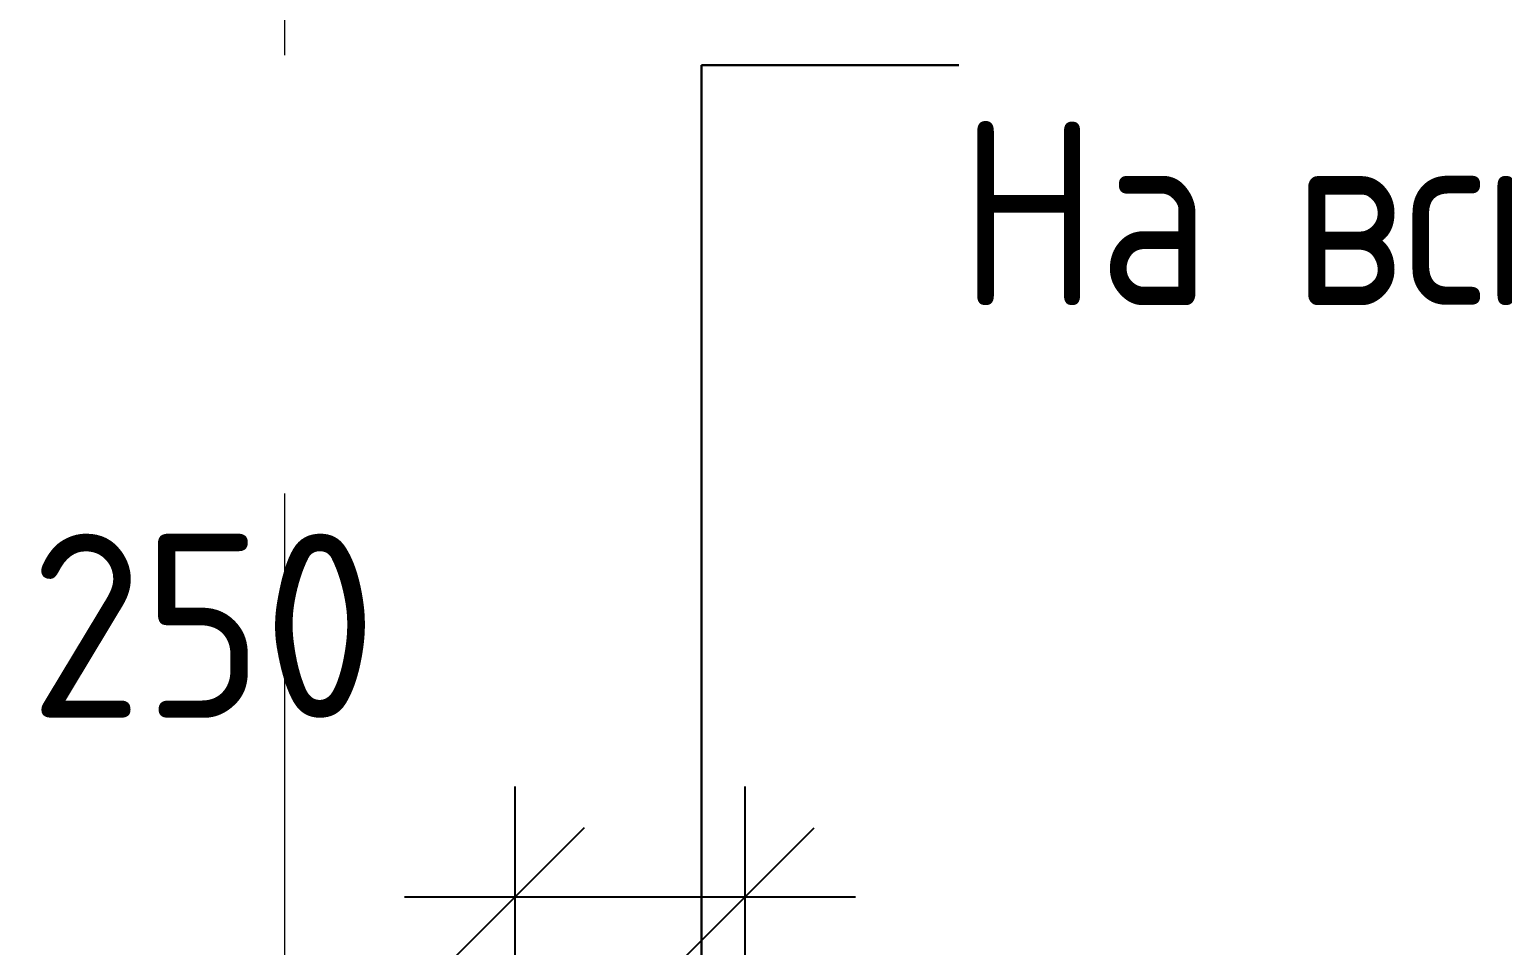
# Model space of a CAD drawing. Header units: millimetres. Extents: x -4029 to 232974, y -8553 to 104777.
# Drawn here: x 25632 to 27233, y 738 to 1733 of the extents above; entities that cross this region are included whole.
import ezdxf

# ---------------------------------------------------------------- set-up
doc = ezdxf.new("R2010")
doc.units = ezdxf.units.MM
doc.linetypes.add('Осевая', pattern=[3175, 634.9999999999999, -476.25, 1587.5, -476.25])
for name, color, linetype, lineweight in [('5.1) Перегародка WD6', 6, 'Continuous', 9), ('5.2) Перег WD5', 3, 'Continuous', 30), ('Оси-2', 7, 'Осевая', 9)]:
    doc.layers.add(name, color=color, linetype=linetype, lineweight=lineweight)
doc.styles.add('GOST Common_1', font='', dxfattribs={"width": 0.9, "height": 199.9999999999998})
doc.styles.add('ISOCPEUR_1', font='isocpeur.ttf', dxfattribs={"width": 0.9, "height": 200})
doc.styles.get('GOST Common_1').set_extended_font_data('GOST Common')
doc.dimstyles.new('ISO-2_0_0_9К_Средний_округл2', dxfattribs={"dimscale": 304.8, "dimtxt": 199.196235162063, "dimasz": 0.4921259842519685, "dimexe": 0.3937007874015748, "dimexo": 0, "dimgap": 0, "dimtad": 1, "dimdec": 0, "dimrnd": 10, "dimzin": 0, "dimdsep": 46, "dimtxsty": 'ISOCPEUR_1', "dimblk1": 'OBLIQUE', "dimblk2": 'OBLIQUE', "dimsah": 1, "dimcen": 0.09, "dimdle": 0.3937007874015748, "dimazin": 0, "dimtfac": 1, "dimtdec": 4, "dimtix": 1, "dimtmove": 1, "dimatfit": 3, "dimfxl": 1, "dimtvp": 1, "dimtolj": 1, "dimtzin": 0, "dimarcsym": 2})

# ---------------------------------------------------------------- blocks, each defined once
blk = doc.blocks.new('_Oblique')
at = {"color": 0, "linetype": 'ByBlock', "lineweight": -2}
blk.add_line((-0.5, -0.5), (0.5, 0.5), dxfattribs=at)
blk = doc.blocks.new('DIMBLOCK28-План монтажа стен и перегородок 1 этажа в осях 1-12')
at = {"layer": '5.2) Перег WD5', "color": 0, "lineweight": -2, "transparency": 16777216}
for p, q in [((26159.99999281988, 499.9999999982765), (26159.99999281988, 910.4507028392835)), ((26409.99995242104, 721.9999999982472), (26409.99995242104, 910.4507028392835)), ((26039.99999281988, 790.4507028392835), (26529.99995242104, 790.4507028392835))]:
    blk.add_line(p, q, dxfattribs=at)
at = {"layer": 'Defpoints', "color": 0, "transparency": 16777216}
for p in [(26409.99995242104, 790.4507028392835), (26409.99995242104, 721.9999999982472), (26159.99999281988, 499.9999999982765)]:
    blk.add_point(p, dxfattribs=at)
at = {"layer": '5.2) Перег WD5', "color": 0, "lineweight": -2, "transparency": 16777216, "xscale": 150, "yscale": 150, "zscale": 150, "rotation": 180}
blk.add_blockref('_Oblique', (26159.99999281988, 790.4507028392835), dxfattribs=at)
at = {"layer": '5.2) Перег WD5', "color": 0, "lineweight": -2, "transparency": 16777216, "xscale": 150, "yscale": 150, "zscale": 150}
blk.add_blockref('_Oblique', (26409.99995242104, 790.4507028392835), dxfattribs=at)
at = {"layer": '5.2) Перег WD5', "color": 0, "transparency": 16777216, "insert": (25632.38395960566, 1185.075185453252), "char_height": 200, "width": 455.0867834087132, "attachment_point": 1, "line_spacing_factor": 1.149209049011902, "style": 'ISOCPEUR_1'}
blk.add_mtext('\\A1;250', dxfattribs=at)

msp = doc.modelspace()

# ---------------------------------------------------------------- linework, layer by layer
at = {"layer": '5.2) Перег WD5', "color": 18, "true_color": 0x000000}
for p, q in [((26362.56306737062, 1694.286355316535), (26642.08949740338, 1694.286355316535)), ((26362.56306737062, 472.084357899654), (26362.56306737062, 1694.286355316535))]:
    msp.add_line(p, q, dxfattribs=at)
at = {"layer": 'Оси-2'}
msp.add_line((25909.99996564281, 593.7414093003177), (25909.99996564288, 24898.07107314671), dxfattribs=at)

# ---------------------------------------------------------------- texts
at = {"layer": '5.1) Перегародка WD6', "color": 18, "true_color": 0x000000, "insert": (26939.74574740338, 1633.408466368174), "char_height": 199.9999999999998, "width": 79.36706249999986, "attachment_point": 1, "style": 'GOST Common_1'}
msp.add_mtext('\\fGOST Common|b0|i0|c204|p34|;\\W.9; ', dxfattribs=at)
at = {"layer": '5.2) Перег WD5', "color": 18, "true_color": 0x000000, "char_height": 199.9999999999998, "attachment_point": 1, "style": 'GOST Common_1'}
for s, insert, width in [('На', (26642.08949740338, 1633.408466368174), 360.7593749999997), ('всю', (27005.23012240338, 1633.408466368174), 476.2023749999995)]:
    msp.add_mtext(s, dxfattribs=dict(at, insert=insert, width=width))

# ---------------------------------------------------------------- dimensions: what is measured, and where the dimension line sits
at = {"layer": '5.2) Перег WD5', "color": 18, "true_color": 0x000000}
dim = msp.add_linear_dim(base=(26409.99995242104, 790.4507028392835), p1=(26159.99999281988, 499.9999999982765), p2=(26409.99995242104, 721.9999999982472), dimstyle='ISO-2_0_0_9К_Средний_округл2', override={"dimpost": '<>', "dimfxl": 334.3411129379214}, dxfattribs=at)
dim.commit()
dim.dimension.update_dxf_attribs({"geometry": 'DIMBLOCK28-План монтажа стен и перегородок 1 этажа в осях 1-12', "text_midpoint": (25859.92735131002, 918.4085187865851), "dimtype": 160})

doc.saveas('drawing.dxf')
